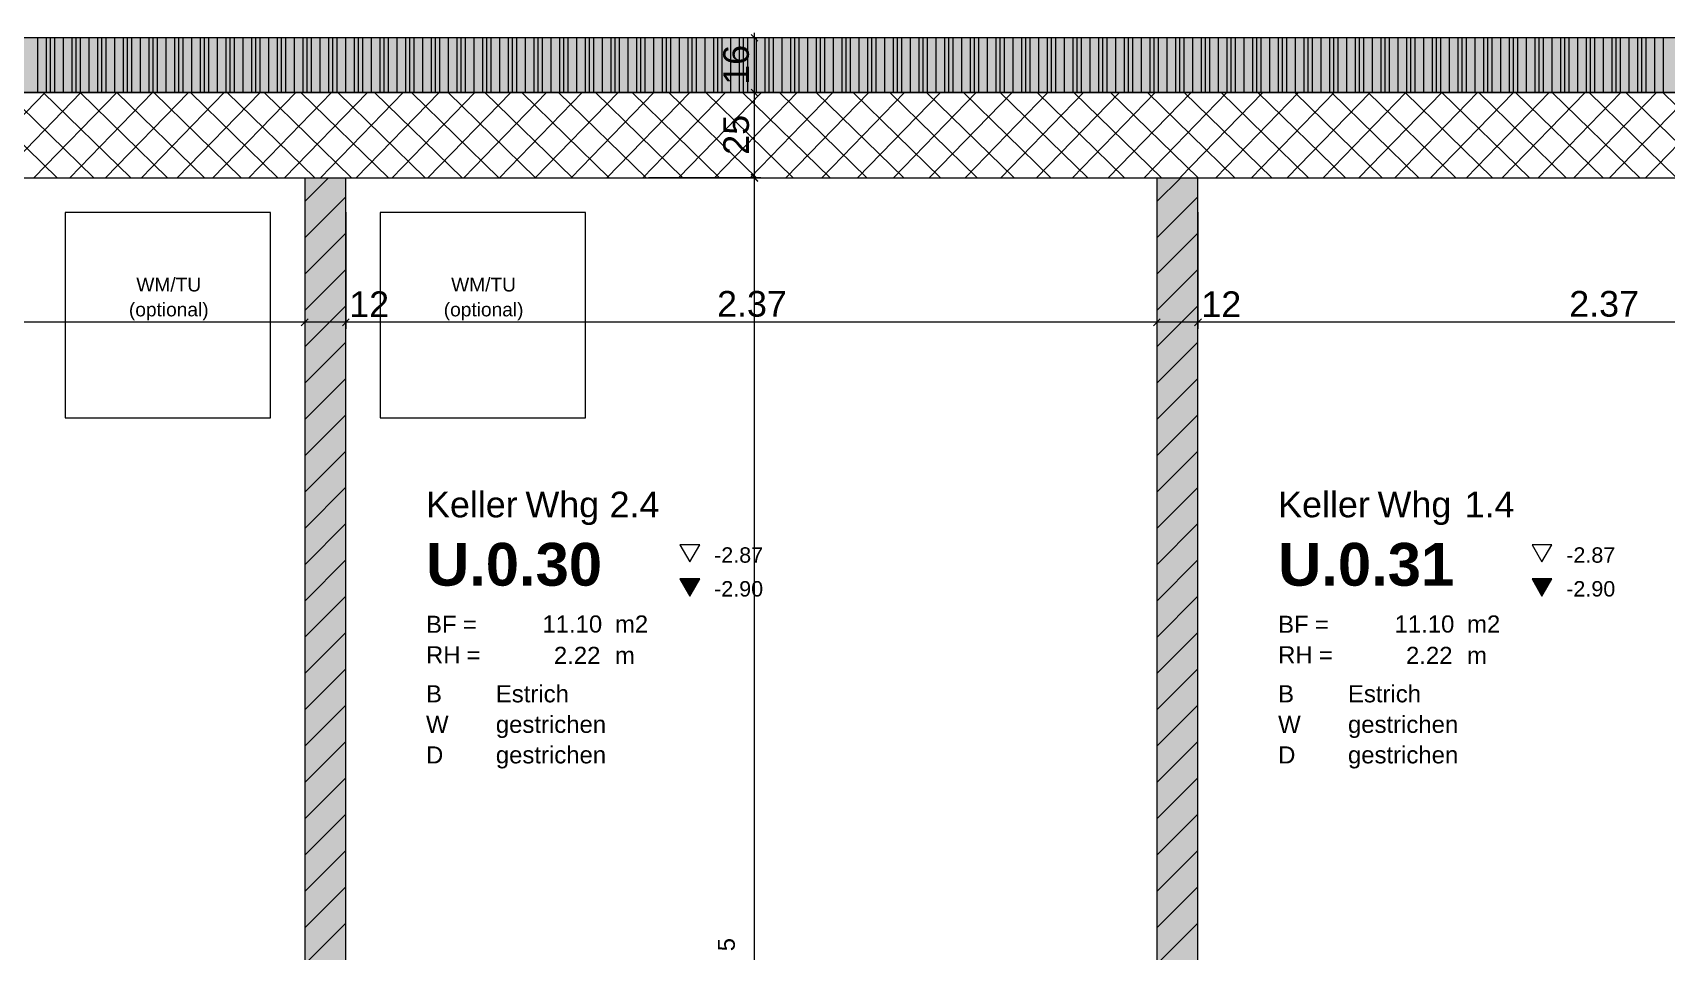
# Model space of a CAD drawing. Extents: x 0 to 1189, y 0 to 841.
# Drawn here: x 556 to 651.5, y 683.2 to 736.9 of the extents above; entities that cross this region are included whole.
import ezdxf
from ezdxf.lldxf.tags import DXFTag

# ---------------------------------------------------------------- set-up
doc = ezdxf.new("R2010")
doc.units = 0
doc.layers.get('0').update_dxf_attribs({"lineweight": 35})
for name, color, linetype, lineweight in [('211.5 Stahlbeton Kontur', 7, 'Continuous', 25), ('211.5 Stahlbeton Schraffur', 7, 'Continuous', 25), ('211.6 Mauerwerk Kontur', 7, 'Continuous', 25), ('225.2 Dämmung Aussen', 7, 'Continuous', 25), ('252.0 Spez. Sanitärapparate', 7, 'Continuous', 25), ('255 Plangrafiken', 7, 'Continuous', 25), ('Bemassung', 7, 'Continuous', 25), ('Raumstempel', 7, 'Continuous', 25)]:
    doc.layers.add(name, color=color, linetype=linetype, lineweight=lineweight)
doc.styles.get("Standard").update_dxf_attribs({"font": 'arial.ttf'})
tags = doc.linetypes.add('Strich 2_1mm', pattern=[0.15, 0.1, -0.05]).pattern_tags.tags
tags[6:7] = [DXFTag(74, 4), DXFTag(75, 0), DXFTag(340, '0'), DXFTag(46, 1.0), DXFTag(50, 0.0), DXFTag(44, 0.0), DXFTag(45, 0.0)]
tags[4:5] = [DXFTag(74, 4), DXFTag(75, 0), DXFTag(340, '0'), DXFTag(46, 1.0), DXFTag(50, 0.0), DXFTag(44, 0.0), DXFTag(45, 0.0)]
tags = doc.linetypes.add('Wipeout_Contour', pattern=[1, 0, -1]).pattern_tags.tags
tags[6:7] = [DXFTag(74, 4), DXFTag(75, 0), DXFTag(340, '0'), DXFTag(46, 1.0), DXFTag(50, 0.0), DXFTag(44, 0.0), DXFTag(45, 0.0)]
tags[4:5] = [DXFTag(74, 4), DXFTag(75, 0), DXFTag(340, '0'), DXFTag(46, 1.0), DXFTag(50, 0.0), DXFTag(44, 0.0), DXFTag(45, 0.0)]

# ---------------------------------------------------------------- blocks, each defined once
blk = doc.blocks.new('Referenz-A0SO6TOG06', base_point=(4.401, 96.704))
at = {"layer": '211.5 Stahlbeton Kontur', "color": 0, "lineweight": 18}
for p, q in [((865.845, 733.42), (54.045, 733.42)), ((54.045, 728.445), (865.845, 728.445))]:
    blk.add_line(p, q, dxfattribs=at)
at = {"layer": '211.5 Stahlbeton Schraffur', "color": 0, "lineweight": 13}
for p, q in [((551.934, 728.445), (556.775, 733.42)), ((557.476, 728.445), (552.363, 733.42)), ((554.027, 728.445), (558.867, 733.42)), ((559.627, 728.445), (554.514, 733.42)), ((556.12, 728.445), (560.96, 733.42)), ((561.778, 728.445), (556.665, 733.42)), ((558.212, 728.445), (563.053, 733.42)), ((563.929, 728.445), (558.816, 733.42)), ((560.305, 728.445), (565.146, 733.42)), ((566.08, 728.445), (560.967, 733.42)), ((562.398, 728.445), (567.239, 733.42)), ((568.231, 728.445), (563.118, 733.42)), ((564.491, 728.445), (569.332, 733.42)), ((570.382, 728.445), (565.269, 733.42)), ((566.584, 728.445), (571.424, 733.42)), ((572.533, 728.445), (567.42, 733.42)), ((568.677, 728.445), (573.517, 733.42)), ((574.684, 728.445), (569.571, 733.42)), ((570.769, 728.445), (575.61, 733.42)), ((576.835, 728.445), (571.722, 733.42)), ((572.862, 728.445), (577.703, 733.42)), ((578.986, 728.445), (573.873, 733.42)), ((574.955, 728.445), (579.796, 733.42)), ((581.137, 728.445), (576.024, 733.42)), ((577.048, 728.445), (581.888, 733.42)), ((583.288, 728.445), (578.175, 733.42)), ((579.141, 728.445), (583.981, 733.42)), ((585.439, 728.445), (580.326, 733.42)), ((581.234, 728.445), (586.074, 733.42)), ((587.59, 728.445), (582.477, 733.42)), ((583.326, 728.445), (588.167, 733.42)), ((589.741, 728.445), (584.628, 733.42)), ((585.419, 728.445), (590.26, 733.42)), ((591.892, 728.445), (586.779, 733.42)), ((587.512, 728.445), (592.353, 733.42)), ((594.043, 728.445), (588.93, 733.42)), ((589.605, 728.445), (594.445, 733.42)), ((596.194, 728.445), (591.081, 733.42)), ((591.698, 728.445), (596.538, 733.42)), ((598.345, 728.445), (593.232, 733.42)), ((593.791, 728.445), (598.631, 733.42)), ((600.496, 728.445), (595.383, 733.42)), ((595.883, 728.445), (600.724, 733.42)), ((602.647, 728.445), (597.534, 733.42)), ((597.976, 728.445), (602.817, 733.42)), ((604.798, 728.445), (599.685, 733.42)), ((600.069, 728.445), (604.91, 733.42)), ((606.949, 728.445), (601.836, 733.42)), ((602.162, 728.445), (607.002, 733.42)), ((609.1, 728.445), (603.987, 733.42)), ((604.255, 728.445), (609.095, 733.42)), ((611.251, 728.445), (606.138, 733.42)), ((606.348, 728.445), (611.188, 733.42)), ((613.402, 728.445), (608.289, 733.42)), ((608.44, 728.445), (613.281, 733.42)), ((615.553, 728.445), (610.44, 733.42)), ((610.533, 728.445), (615.374, 733.42)), ((617.704, 728.445), (612.591, 733.42)), ((612.626, 728.445), (617.467, 733.42)), ((614.719, 728.445), (619.559, 733.42)), ((619.855, 728.445), (614.742, 733.42)), ((616.812, 728.445), (621.652, 733.42)), ((622.006, 728.445), (616.893, 733.42)), ((618.905, 728.445), (623.745, 733.42)), ((624.157, 728.445), (619.044, 733.42)), ((620.997, 728.445), (625.838, 733.42)), ((626.308, 728.445), (621.195, 733.42)), ((623.09, 728.445), (627.931, 733.42)), ((628.459, 728.445), (623.346, 733.42)), ((625.183, 728.445), (630.024, 733.42)), ((630.61, 728.445), (625.497, 733.42)), ((627.276, 728.445), (632.116, 733.42)), ((632.761, 728.445), (627.648, 733.42)), ((629.369, 728.445), (634.209, 733.42)), ((634.912, 728.445), (629.799, 733.42)), ((631.462, 728.445), (636.302, 733.42)), ((637.063, 728.445), (631.95, 733.42)), ((633.554, 728.445), (638.395, 733.42)), ((639.214, 728.445), (634.101, 733.42)), ((635.647, 728.445), (640.488, 733.42)), ((641.365, 728.445), (636.252, 733.42)), ((637.74, 728.445), (642.581, 733.42)), ((643.516, 728.445), (638.403, 733.42)), ((639.833, 728.445), (644.673, 733.42)), ((645.667, 728.445), (640.554, 733.42)), ((641.926, 728.445), (646.766, 733.42)), ((647.818, 728.445), (642.705, 733.42)), ((644.019, 728.445), (648.859, 733.42)), ((649.969, 728.445), (644.856, 733.42)), ((646.111, 728.445), (650.952, 733.42)), ((652.12, 728.445), (647.007, 733.42)), ((648.204, 728.445), (653.045, 733.42)), ((654.271, 728.445), (649.158, 733.42)), ((650.297, 728.445), (655.138, 733.42)), ((656.422, 728.445), (651.309, 733.42))]:
    blk.add_line(p, q, dxfattribs=at)
at = {"layer": '211.6 Mauerwerk Kontur', "color": 0, "lineweight": 18}
for p, q in [((571.945, 728.429), (571.942, 634.729)), ((574.345, 728.429), (571.945, 728.429)), ((574.342, 634.729), (574.345, 728.429)), ((621.745, 728.427), (621.742, 634.727)), ((624.145, 728.427), (621.745, 728.427)), ((624.142, 634.727), (624.145, 728.427))]:
    blk.add_line(p, q, dxfattribs=at)
at = {"layer": '225.2 Dämmung Aussen', "color": 0, "linetype": 'Wipeout_Contour', "lineweight": 0, "ltscale": 37.755617}
for p, q in [((865.845, 736.62), (45.845, 736.62)), ((865.845, 736.62), (45.845, 736.62)), ((49.036, 733.42), (865.845, 733.42)), ((49.036, 733.42), (865.845, 733.42))]:
    blk.add_line(p, q, dxfattribs=at)
at = {"layer": '225.2 Dämmung Aussen', "color": 0, "lineweight": 13}
for p, q in [((865.845, 736.62), (45.845, 736.62)), ((556.345, 733.42), (556.345, 736.62)), ((556.345, 733.42), (556.345, 736.62)), ((556.845, 733.42), (556.845, 736.62)), ((557.095, 733.42), (557.095, 736.62)), ((557.345, 733.42), (557.345, 736.62)), ((557.845, 733.42), (557.845, 736.62)), ((557.845, 733.42), (557.845, 736.62)), ((558.345, 733.42), (558.345, 736.62)), ((558.595, 733.42), (558.595, 736.62)), ((558.845, 733.42), (558.845, 736.62)), ((559.345, 733.42), (559.345, 736.62)), ((559.345, 733.42), (559.345, 736.62)), ((559.845, 733.42), (559.845, 736.62)), ((560.095, 733.42), (560.095, 736.62)), ((560.345, 733.42), (560.345, 736.62)), ((560.845, 733.42), (560.845, 736.62)), ((560.845, 733.42), (560.845, 736.62)), ((561.345, 733.42), (561.345, 736.62)), ((561.595, 733.42), (561.595, 736.62)), ((561.845, 733.42), (561.845, 736.62)), ((562.345, 733.42), (562.345, 736.62)), ((562.345, 733.42), (562.345, 736.62)), ((562.845, 733.42), (562.845, 736.62)), ((563.095, 733.42), (563.095, 736.62)), ((563.345, 733.42), (563.345, 736.62)), ((563.845, 733.42), (563.845, 736.62)), ((563.845, 733.42), (563.845, 736.62)), ((564.345, 733.42), (564.345, 736.62)), ((564.595, 733.42), (564.595, 736.62)), ((564.845, 733.42), (564.845, 736.62)), ((565.345, 733.42), (565.345, 736.62)), ((565.345, 733.42), (565.345, 736.62)), ((565.845, 733.42), (565.845, 736.62)), ((566.095, 733.42), (566.095, 736.62)), ((566.345, 733.42), (566.345, 736.62)), ((566.845, 733.42), (566.845, 736.62)), ((566.845, 733.42), (566.845, 736.62)), ((567.345, 733.42), (567.345, 736.62)), ((567.595, 733.42), (567.595, 736.62)), ((567.845, 733.42), (567.845, 736.62)), ((568.345, 733.42), (568.345, 736.62)), ((568.345, 733.42), (568.345, 736.62)), ((568.845, 733.42), (568.845, 736.62)), ((569.095, 733.42), (569.095, 736.62)), ((569.345, 733.42), (569.345, 736.62)), ((569.845, 733.42), (569.845, 736.62)), ((569.845, 733.42), (569.845, 736.62)), ((570.345, 733.42), (570.345, 736.62)), ((570.595, 733.42), (570.595, 736.62)), ((570.845, 733.42), (570.845, 736.62)), ((571.345, 733.42), (571.345, 736.62)), ((571.345, 733.42), (571.345, 736.62)), ((571.845, 733.42), (571.845, 736.62)), ((572.095, 733.42), (572.095, 736.62)), ((572.345, 733.42), (572.345, 736.62)), ((572.845, 733.42), (572.845, 736.62)), ((572.845, 733.42), (572.845, 736.62)), ((573.345, 733.42), (573.345, 736.62)), ((573.595, 733.42), (573.595, 736.62)), ((573.845, 733.42), (573.845, 736.62)), ((574.345, 733.42), (574.345, 736.62)), ((574.345, 733.42), (574.345, 736.62)), ((574.845, 733.42), (574.845, 736.62)), ((575.095, 733.42), (575.095, 736.62)), ((575.345, 733.42), (575.345, 736.62)), ((575.845, 733.42), (575.845, 736.62)), ((575.845, 733.42), (575.845, 736.62)), ((576.345, 733.42), (576.345, 736.62)), ((576.595, 733.42), (576.595, 736.62)), ((576.845, 733.42), (576.845, 736.62)), ((577.345, 733.42), (577.345, 736.62)), ((577.345, 733.42), (577.345, 736.62)), ((577.845, 733.42), (577.845, 736.62)), ((578.095, 733.42), (578.095, 736.62)), ((578.345, 733.42), (578.345, 736.62)), ((578.845, 733.42), (578.845, 736.62)), ((578.845, 733.42), (578.845, 736.62)), ((579.345, 733.42), (579.345, 736.62)), ((579.595, 733.42), (579.595, 736.62)), ((579.845, 733.42), (579.845, 736.62)), ((580.345, 733.42), (580.345, 736.62)), ((580.345, 733.42), (580.345, 736.62)), ((580.845, 733.42), (580.845, 736.62)), ((581.095, 733.42), (581.095, 736.62)), ((581.345, 733.42), (581.345, 736.62)), ((581.845, 733.42), (581.845, 736.62)), ((581.845, 733.42), (581.845, 736.62)), ((582.345, 733.42), (582.345, 736.62)), ((582.595, 733.42), (582.595, 736.62)), ((582.845, 733.42), (582.845, 736.62)), ((583.345, 733.42), (583.345, 736.62)), ((583.345, 733.42), (583.345, 736.62)), ((583.845, 733.42), (583.845, 736.62)), ((584.095, 733.42), (584.095, 736.62)), ((584.345, 733.42), (584.345, 736.62)), ((584.845, 733.42), (584.845, 736.62)), ((584.845, 733.42), (584.845, 736.62)), ((585.345, 733.42), (585.345, 736.62)), ((585.595, 733.42), (585.595, 736.62)), ((585.845, 733.42), (585.845, 736.62)), ((586.345, 733.42), (586.345, 736.62)), ((586.345, 733.42), (586.345, 736.62)), ((586.845, 733.42), (586.845, 736.62)), ((587.095, 733.42), (587.095, 736.62)), ((587.345, 733.42), (587.345, 736.62)), ((587.845, 733.42), (587.845, 736.62)), ((587.845, 733.42), (587.845, 736.62)), ((588.345, 733.42), (588.345, 736.62)), ((588.595, 733.42), (588.595, 736.62)), ((588.845, 733.42), (588.845, 736.62)), ((589.345, 733.42), (589.345, 736.62)), ((589.345, 733.42), (589.345, 736.62)), ((589.845, 733.42), (589.845, 736.62)), ((590.095, 733.42), (590.095, 736.62)), ((590.345, 733.42), (590.345, 736.62)), ((590.845, 733.42), (590.845, 736.62)), ((590.845, 733.42), (590.845, 736.62)), ((591.345, 733.42), (591.345, 736.62)), ((591.595, 733.42), (591.595, 736.62)), ((591.845, 733.42), (591.845, 736.62)), ((592.345, 733.42), (592.345, 736.62)), ((592.345, 733.42), (592.345, 736.62)), ((592.845, 733.42), (592.845, 736.62)), ((593.095, 733.42), (593.095, 736.62)), ((593.345, 733.42), (593.345, 736.62)), ((593.845, 733.42), (593.845, 736.62)), ((593.845, 733.42), (593.845, 736.62)), ((594.345, 733.42), (594.345, 736.62)), ((594.595, 733.42), (594.595, 736.62)), ((594.845, 733.42), (594.845, 736.62)), ((595.345, 733.42), (595.345, 736.62)), ((595.345, 733.42), (595.345, 736.62)), ((595.845, 733.42), (595.845, 736.62)), ((596.095, 733.42), (596.095, 736.62)), ((596.345, 733.42), (596.345, 736.62)), ((596.845, 733.42), (596.845, 736.62)), ((596.845, 733.42), (596.845, 736.62)), ((597.345, 733.42), (597.345, 736.62)), ((597.595, 733.42), (597.595, 736.62)), ((597.845, 733.42), (597.845, 736.62)), ((598.345, 733.42), (598.345, 736.62)), ((598.345, 733.42), (598.345, 736.62)), ((598.845, 733.42), (598.845, 736.62)), ((599.095, 733.42), (599.095, 736.62)), ((599.345, 733.42), (599.345, 736.62)), ((599.845, 733.42), (599.845, 736.62)), ((599.845, 733.42), (599.845, 736.62)), ((600.345, 733.42), (600.345, 736.62)), ((600.595, 733.42), (600.595, 736.62)), ((600.845, 733.42), (600.845, 736.62)), ((601.345, 733.42), (601.345, 736.62)), ((601.345, 733.42), (601.345, 736.62)), ((601.845, 733.42), (601.845, 736.62)), ((602.095, 733.42), (602.095, 736.62)), ((602.345, 733.42), (602.345, 736.62)), ((602.845, 733.42), (602.845, 736.62)), ((602.845, 733.42), (602.845, 736.62)), ((603.345, 733.42), (603.345, 736.62)), ((603.595, 733.42), (603.595, 736.62)), ((603.845, 733.42), (603.845, 736.62)), ((604.345, 733.42), (604.345, 736.62)), ((604.345, 733.42), (604.345, 736.62)), ((604.845, 733.42), (604.845, 736.62)), ((605.095, 733.42), (605.095, 736.62)), ((605.345, 733.42), (605.345, 736.62)), ((605.845, 733.42), (605.845, 736.62)), ((605.845, 733.42), (605.845, 736.62)), ((606.345, 733.42), (606.345, 736.62)), ((606.595, 733.42), (606.595, 736.62)), ((606.845, 733.42), (606.845, 736.62)), ((607.345, 733.42), (607.345, 736.62)), ((607.345, 733.42), (607.345, 736.62)), ((607.845, 733.42), (607.845, 736.62)), ((608.095, 733.42), (608.095, 736.62)), ((608.345, 733.42), (608.345, 736.62)), ((608.845, 733.42), (608.845, 736.62)), ((608.845, 733.42), (608.845, 736.62)), ((609.345, 733.42), (609.345, 736.62)), ((609.595, 733.42), (609.595, 736.62)), ((609.845, 733.42), (609.845, 736.62)), ((610.345, 733.42), (610.345, 736.62)), ((610.345, 733.42), (610.345, 736.62)), ((610.845, 733.42), (610.845, 736.62)), ((611.095, 733.42), (611.095, 736.62)), ((611.345, 733.42), (611.345, 736.62)), ((611.845, 733.42), (611.845, 736.62)), ((611.845, 733.42), (611.845, 736.62)), ((612.345, 733.42), (612.345, 736.62)), ((612.595, 733.42), (612.595, 736.62)), ((612.845, 733.42), (612.845, 736.62)), ((613.345, 733.42), (613.345, 736.62)), ((613.345, 733.42), (613.345, 736.62)), ((613.845, 733.42), (613.845, 736.62)), ((614.095, 733.42), (614.095, 736.62)), ((614.345, 733.42), (614.345, 736.62)), ((614.845, 733.42), (614.845, 736.62)), ((614.845, 733.42), (614.845, 736.62)), ((615.345, 733.42), (615.345, 736.62)), ((615.595, 733.42), (615.595, 736.62)), ((615.845, 733.42), (615.845, 736.62)), ((616.345, 733.42), (616.345, 736.62)), ((616.345, 733.42), (616.345, 736.62)), ((616.845, 733.42), (616.845, 736.62)), ((617.095, 733.42), (617.095, 736.62)), ((617.345, 733.42), (617.345, 736.62)), ((617.845, 733.42), (617.845, 736.62)), ((617.845, 733.42), (617.845, 736.62)), ((618.345, 733.42), (618.345, 736.62)), ((618.595, 733.42), (618.595, 736.62)), ((618.845, 733.42), (618.845, 736.62)), ((619.345, 733.42), (619.345, 736.62)), ((619.345, 733.42), (619.345, 736.62)), ((619.845, 733.42), (619.845, 736.62)), ((620.095, 733.42), (620.095, 736.62)), ((620.345, 733.42), (620.345, 736.62)), ((620.845, 733.42), (620.845, 736.62)), ((620.845, 733.42), (620.845, 736.62)), ((621.345, 733.42), (621.345, 736.62)), ((621.595, 733.42), (621.595, 736.62)), ((621.845, 733.42), (621.845, 736.62)), ((622.345, 733.42), (622.345, 736.62)), ((622.345, 733.42), (622.345, 736.62)), ((622.845, 733.42), (622.845, 736.62)), ((623.095, 733.42), (623.095, 736.62)), ((623.345, 733.42), (623.345, 736.62)), ((623.845, 733.42), (623.845, 736.62)), ((623.845, 733.42), (623.845, 736.62)), ((624.345, 733.42), (624.345, 736.62)), ((624.595, 733.42), (624.595, 736.62)), ((624.845, 733.42), (624.845, 736.62)), ((625.345, 733.42), (625.345, 736.62)), ((625.345, 733.42), (625.345, 736.62)), ((625.845, 733.42), (625.845, 736.62)), ((626.095, 733.42), (626.095, 736.62)), ((626.345, 733.42), (626.345, 736.62)), ((626.845, 733.42), (626.845, 736.62)), ((626.845, 733.42), (626.845, 736.62)), ((627.345, 733.42), (627.345, 736.62)), ((627.595, 733.42), (627.595, 736.62)), ((627.845, 733.42), (627.845, 736.62)), ((628.345, 733.42), (628.345, 736.62)), ((628.345, 733.42), (628.345, 736.62)), ((628.845, 733.42), (628.845, 736.62)), ((629.095, 733.42), (629.095, 736.62)), ((629.345, 733.42), (629.345, 736.62)), ((629.845, 733.42), (629.845, 736.62)), ((629.845, 733.42), (629.845, 736.62)), ((630.345, 733.42), (630.345, 736.62)), ((630.595, 733.42), (630.595, 736.62)), ((630.845, 733.42), (630.845, 736.62)), ((631.345, 733.42), (631.345, 736.62)), ((631.345, 733.42), (631.345, 736.62)), ((631.845, 733.42), (631.845, 736.62)), ((632.095, 733.42), (632.095, 736.62)), ((632.345, 733.42), (632.345, 736.62)), ((632.845, 733.42), (632.845, 736.62)), ((632.845, 733.42), (632.845, 736.62)), ((633.345, 733.42), (633.345, 736.62)), ((633.595, 733.42), (633.595, 736.62)), ((633.845, 733.42), (633.845, 736.62)), ((634.345, 733.42), (634.345, 736.62)), ((634.345, 733.42), (634.345, 736.62)), ((634.845, 733.42), (634.845, 736.62)), ((635.095, 733.42), (635.095, 736.62)), ((635.345, 733.42), (635.345, 736.62)), ((635.845, 733.42), (635.845, 736.62)), ((635.845, 733.42), (635.845, 736.62)), ((636.345, 733.42), (636.345, 736.62)), ((636.595, 733.42), (636.595, 736.62)), ((636.845, 733.42), (636.845, 736.62)), ((637.345, 733.42), (637.345, 736.62)), ((637.345, 733.42), (637.345, 736.62)), ((637.845, 733.42), (637.845, 736.62)), ((638.095, 733.42), (638.095, 736.62)), ((638.345, 733.42), (638.345, 736.62)), ((638.845, 733.42), (638.845, 736.62)), ((638.845, 733.42), (638.845, 736.62)), ((639.345, 733.42), (639.345, 736.62)), ((639.595, 733.42), (639.595, 736.62)), ((639.845, 733.42), (639.845, 736.62)), ((640.345, 733.42), (640.345, 736.62)), ((640.345, 733.42), (640.345, 736.62)), ((640.845, 733.42), (640.845, 736.62)), ((641.095, 733.42), (641.095, 736.62)), ((641.345, 733.42), (641.345, 736.62)), ((641.845, 733.42), (641.845, 736.62)), ((641.845, 733.42), (641.845, 736.62)), ((642.345, 733.42), (642.345, 736.62)), ((642.595, 733.42), (642.595, 736.62)), ((642.845, 733.42), (642.845, 736.62)), ((643.345, 733.42), (643.345, 736.62)), ((643.345, 733.42), (643.345, 736.62)), ((643.845, 733.42), (643.845, 736.62)), ((644.095, 733.42), (644.095, 736.62)), ((644.345, 733.42), (644.345, 736.62)), ((644.845, 733.42), (644.845, 736.62)), ((644.845, 733.42), (644.845, 736.62)), ((645.345, 733.42), (645.345, 736.62)), ((645.595, 733.42), (645.595, 736.62)), ((645.845, 733.42), (645.845, 736.62)), ((646.345, 733.42), (646.345, 736.62)), ((646.345, 733.42), (646.345, 736.62)), ((646.845, 733.42), (646.845, 736.62)), ((647.095, 733.42), (647.095, 736.62)), ((647.345, 733.42), (647.345, 736.62)), ((647.845, 733.42), (647.845, 736.62)), ((647.845, 733.42), (647.845, 736.62)), ((648.345, 733.42), (648.345, 736.62)), ((648.595, 733.42), (648.595, 736.62)), ((648.845, 733.42), (648.845, 736.62)), ((649.345, 733.42), (649.345, 736.62)), ((649.345, 733.42), (649.345, 736.62)), ((649.845, 733.42), (649.845, 736.62)), ((650.095, 733.42), (650.095, 736.62)), ((650.345, 733.42), (650.345, 736.62)), ((650.845, 733.42), (650.845, 736.62)), ((650.845, 733.42), (650.845, 736.62)), ((651.345, 733.42), (651.345, 736.62)), ((45.845, 733.42), (865.845, 733.42))]:
    blk.add_line(p, q, dxfattribs=at)
at = {"layer": '225.2 Dämmung Aussen', "color": 7, "linetype": 'Wipeout_Contour', "lineweight": 0, "ltscale": 37.755617, "true_color": 0xffffff}
for points in [[(45.845, 733.42), (865.845, 733.42), (45.845, 736.62)], [(865.845, 733.42), (45.845, 736.62), (865.845, 736.62)], [(45.845, 733.42), (865.845, 733.42), (45.845, 736.62)], [(865.845, 733.42), (45.845, 736.62), (865.845, 736.62)]]:
    blk.add_solid(points, dxfattribs=at)
at = {"layer": '252.0 Spez. Sanitärapparate', "color": 0, "linetype": 'Strich 2_1mm', "lineweight": 13, "ltscale": 0.13}
for p, q in [((557.945, 726.422), (557.945, 714.422)), ((569.945, 726.422), (557.945, 726.422)), ((569.945, 714.422), (569.945, 726.422)), ((576.345, 726.422), (576.345, 714.422)), ((588.345, 726.422), (576.345, 726.422)), ((588.345, 714.422), (588.345, 726.422)), ((557.945, 714.422), (569.945, 714.422)), ((576.345, 714.422), (588.345, 714.422))]:
    blk.add_line(p, q, dxfattribs=at)
at = {"layer": '255 Plangrafiken', "color": 0, "linetype": 'Wipeout_Contour', "lineweight": 0, "ltscale": 31.244346}
for p, q in [((571.945, 728.429), (571.942, 634.729)), ((574.345, 728.429), (571.945, 728.429)), ((574.342, 634.729), (574.345, 728.429))]:
    blk.add_line(p, q, dxfattribs=at)
at = {"layer": '255 Plangrafiken', "color": 0, "lineweight": 13}
for p, q in [((571.945, 727.049), (573.324, 728.429)), ((621.745, 727.048), (623.124, 728.427)), ((571.945, 724.928), (574.345, 727.328)), ((621.745, 724.926), (624.145, 727.326)), ((571.945, 722.806), (574.345, 725.207)), ((621.745, 722.805), (624.145, 725.205)), ((571.945, 720.685), (574.345, 723.085)), ((621.745, 720.684), (624.145, 723.084)), ((571.944, 718.564), (574.345, 720.964)), ((621.744, 718.562), (624.145, 720.962)), ((571.944, 716.442), (574.344, 718.842)), ((621.744, 716.441), (624.144, 718.841)), ((571.944, 714.321), (574.344, 716.721)), ((621.744, 714.319), (624.144, 716.719)), ((571.944, 712.2), (574.344, 714.6)), ((621.744, 712.198), (624.144, 714.598)), ((571.944, 710.078), (574.344, 712.478)), ((621.744, 710.077), (624.144, 712.477)), ((571.944, 707.957), (574.344, 710.357)), ((621.744, 707.955), (624.144, 710.355)), ((571.944, 705.835), (574.344, 708.235)), ((621.744, 705.834), (624.144, 708.234)), ((571.944, 703.714), (574.344, 706.114)), ((621.744, 703.712), (624.144, 706.113)), ((571.944, 701.593), (574.344, 703.993)), ((621.744, 701.591), (624.144, 703.991)), ((571.944, 699.471), (574.344, 701.871)), ((621.744, 699.47), (624.144, 701.87)), ((571.944, 697.35), (574.344, 699.75)), ((621.744, 697.348), (624.144, 699.748)), ((571.944, 695.228), (574.344, 697.629)), ((621.744, 695.227), (624.144, 697.627)), ((571.944, 693.107), (574.344, 695.507)), ((621.744, 693.106), (624.144, 695.506)), ((571.944, 690.986), (574.344, 693.386)), ((621.744, 690.984), (624.144, 693.384)), ((571.944, 688.864), (574.344, 691.264)), ((621.744, 688.863), (624.144, 691.263)), ((571.943, 686.743), (574.344, 689.143)), ((621.743, 686.741), (624.144, 689.141)), ((571.943, 684.622), (574.343, 687.022)), ((621.743, 684.62), (624.143, 687.02)), ((571.943, 682.5), (574.343, 684.9)), ((621.743, 682.499), (624.143, 684.899))]:
    blk.add_line(p, q, dxfattribs=at)
at = {"layer": '255 Plangrafiken', "color": 0, "linetype": 'Wipeout_Contour', "lineweight": 0, "ltscale": 32.149691}
for p, q in [((621.745, 728.427), (621.742, 634.727)), ((624.145, 728.427), (621.745, 728.427)), ((624.142, 634.727), (624.145, 728.427))]:
    blk.add_line(p, q, dxfattribs=at)
at = {"layer": '255 Plangrafiken', "color": 7, "linetype": 'Wipeout_Contour', "lineweight": 0, "ltscale": 31.244346, "true_color": 0xffffff}
for points in [[(574.342, 634.729), (571.942, 634.729), (574.345, 728.429)], [(571.942, 634.729), (574.345, 728.429), (571.945, 728.429)], [(574.345, 728.429), (571.945, 728.429), (571.945, 728.429)]]:
    blk.add_solid(points, dxfattribs=at)
at = {"layer": '255 Plangrafiken', "color": 7, "linetype": 'Wipeout_Contour', "lineweight": 0, "ltscale": 32.149691, "true_color": 0xffffff}
for points in [[(624.142, 634.727), (621.742, 634.727), (624.145, 728.427)], [(621.742, 634.727), (624.145, 728.427), (621.745, 728.427)], [(624.145, 728.427), (621.745, 728.427), (621.745, 728.427)]]:
    blk.add_solid(points, dxfattribs=at)
at = {"layer": 'Bemassung', "color": 0, "lineweight": 13}
for p, q in [((598.605, 736.62), (583.845, 736.62)), ((598.43, 736.42), (598.03, 736.82)), ((598.23, 736.62), (598.23, 736.92)), ((598.23, 733.42), (598.23, 736.62)), ((598.605, 733.42), (592.045, 733.42)), ((598.605, 733.42), (592.045, 733.42)), ((598.43, 733.22), (598.03, 733.62)), ((598.03, 733.62), (598.43, 733.22)), ((598.23, 733.42), (598.23, 733.72)), ((598.23, 728.445), (598.23, 733.42)), ((598.23, 733.12), (598.23, 733.42)), ((598.03, 728.645), (598.43, 728.245)), ((598.43, 728.227), (598.03, 728.627)), ((598.23, 728.427), (598.23, 728.727)), ((598.605, 728.445), (592.045, 728.445)), ((619.745, 728.427), (597.855, 728.427)), ((598.23, 728.145), (598.23, 728.445)), ((598.23, 634.727), (598.23, 728.427)), ((571.945, 726.429), (571.945, 719.626)), ((571.945, 726.429), (571.945, 719.626)), ((574.345, 726.429), (574.345, 719.626)), ((574.345, 726.429), (574.345, 719.626)), ((621.745, 726.427), (621.745, 719.626)), ((621.745, 726.427), (621.745, 719.625)), ((624.145, 726.427), (624.145, 719.626)), ((624.145, 726.427), (624.145, 719.625)), ((571.945, 720.001), (509.045, 720.001)), ((571.945, 720.001), (571.645, 720.001)), ((571.745, 719.801), (572.145, 720.201)), ((572.145, 720.201), (571.745, 719.801)), ((572.245, 720.001), (571.945, 720.001)), ((574.345, 720.001), (571.945, 720.001)), ((574.345, 720.001), (574.045, 720.001)), ((574.545, 720.201), (574.145, 719.801)), ((574.145, 719.801), (574.545, 720.201)), ((621.745, 720.001), (574.345, 720.001)), ((574.645, 720.001), (574.345, 720.001)), ((621.745, 720), (621.445, 720)), ((621.545, 719.801), (621.945, 720.201)), ((621.945, 720.2), (621.545, 719.8)), ((622.045, 720.001), (621.745, 720.001)), ((624.145, 720), (621.745, 720)), ((624.145, 720.001), (623.845, 720.001)), ((624.345, 720.201), (623.945, 719.801)), ((623.945, 719.8), (624.345, 720.2)), ((671.545, 720.001), (624.145, 720.001)), ((624.445, 720), (624.145, 720))]:
    blk.add_line(p, q, dxfattribs=at)
at = {"layer": 'Raumstempel', "color": 0, "lineweight": 13}
for p, q in [((593.869, 707.001), (594.451, 705.993)), ((595.033, 707.001), (593.869, 707.001)), ((594.451, 705.993), (595.033, 707.001)), ((643.669, 707.001), (644.251, 705.993)), ((644.833, 707.001), (643.669, 707.001)), ((644.251, 705.993), (644.833, 707.001)), ((593.869, 705.001), (594.451, 703.993)), ((595.033, 705.001), (593.869, 705.001)), ((594.451, 703.993), (595.033, 705.001)), ((643.669, 705.001), (644.251, 703.993)), ((644.833, 705.001), (643.669, 705.001)), ((644.251, 703.993), (644.833, 705.001))]:
    blk.add_line(p, q, dxfattribs=at)
for points in [[(594.451, 703.993), (594.451, 705.001), (593.869, 705.001)], [(594.451, 703.993), (595.033, 705.001), (594.451, 705.001)], [(644.251, 703.993), (644.251, 705.001), (643.669, 705.001)], [(644.251, 703.993), (644.833, 705.001), (644.251, 705.001)]]:
    blk.add_solid(points, dxfattribs=at)
at = {"layer": '252.0 Spez. Sanitärapparate', "color": 0, "lineweight": 13, "char_height": 0.8, "attachment_point": 1}
for s, insert in [('{\\fArial;WM/TU}', (562.104, 722.598)), ('{\\fArial;WM/TU}', (580.504, 722.598)), ('{\\fArial;(optional)}', (561.67, 721.145)), ('{\\fArial;(optional)}', (580.07, 721.145))]:
    blk.add_mtext(s, dxfattribs=dict(at, insert=insert))
at = {"layer": 'Bemassung', "color": 0, "linetype": 'Continuous', "lineweight": 13, "ltscale": 0.13, "attachment_point": 1, "rotation": 90}
for s, insert, char_height in [('{\\fArial;16}', (596.401, 733.876), 1.5), ('{\\fArial;25}', (596.403, 729.788), 1.5), ('{\\fArial;5}', (596.091, 683.251), 0.99)]:
    blk.add_mtext(s, dxfattribs=dict(at, insert=insert, char_height=char_height))
at = {"layer": 'Bemassung', "color": 0, "linetype": 'Continuous', "lineweight": 13, "ltscale": 0.13, "char_height": 1.5, "attachment_point": 1}
for s, insert in [('{\\fArial;12}', (574.545, 721.805)), ('{\\fArial;2.37}', (596.043, 721.828)), ('{\\fArial;12}', (624.345, 721.805)), ('{\\fArial;2.37}', (645.843, 721.828))]:
    blk.add_mtext(s, dxfattribs=dict(at, insert=insert))
at = {"layer": 'Raumstempel', "color": 0, "lineweight": 13, "attachment_point": 1}
for s, insert, char_height in [('{\\fArial;Keller}', (579.033, 710.102), 1.5), ('{\\fArial;Whg}', (584.844, 710.102), 1.5), ('{\\fArial;2.4}', (589.763, 710.102), 1.5), ('{\\fArial;Keller}', (628.833, 710.104), 1.5), ('{\\fArial;Whg}', (634.644, 710.104), 1.5), ('{\\fArial;1.4}', (639.734, 710.104), 1.5), ('{\\fArial|b1|i0;U.0.30}', (579.033, 707.11), 2.5), ('{\\fArial;-2.87}', (595.869, 706.851), 0.9), ('{\\fArial|b1|i0;U.0.31}', (628.833, 707.108), 2.5), ('{\\fArial;-2.87}', (645.669, 706.851), 0.9), ('{\\fArial;-2.90}', (595.869, 704.877), 0.9), ('{\\fArial;-2.90}', (645.669, 704.877), 0.9), ('{\\fArial;BF}', (579.033, 702.855), 1), ('{\\fArial;11.10}', (585.835, 702.872), 1), ('{\\fArial;m2}', (590.073, 702.871), 1), ('{\\fArial;BF}', (628.833, 702.855), 1), ('{\\fArial;11.10}', (635.635, 702.872), 1), ('{\\fArial;m2}', (639.873, 702.871), 1), ('{\\fArial;=}', (581.179, 702.855), 1), ('{\\fArial;=}', (630.979, 702.855), 1), ('{\\fArial;RH}', (579.033, 701.069), 1), ('{\\fArial;=}', (581.404, 701.069), 1), ('{\\fArial;2.22}', (586.506, 701.037), 1), ('{\\fArial;m}', (590.073, 701.035), 1), ('{\\fArial;RH}', (628.833, 701.069), 1), ('{\\fArial;=}', (631.204, 701.069), 1), ('{\\fArial;2.22}', (636.306, 701.037), 1), ('{\\fArial;m}', (639.873, 701.035), 1), ('{\\fArial;B}', (579.033, 698.792), 1), ('{\\fArial;Estrich}', (583.113, 698.793), 1), ('{\\fArial;B}', (628.833, 698.792), 1), ('{\\fArial;Estrich}', (632.913, 698.793), 1), ('{\\fArial;W}', (579.033, 697.006), 1), ('{\\fArial;gestrichen}', (583.113, 697.009), 1), ('{\\fArial;W}', (628.833, 697.006), 1), ('{\\fArial;gestrichen}', (632.913, 697.009), 1), ('{\\fArial;D}', (579.033, 695.22), 1), ('{\\fArial;gestrichen}', (583.113, 695.226), 1), ('{\\fArial;D}', (628.833, 695.22), 1), ('{\\fArial;gestrichen}', (632.913, 695.226), 1)]:
    blk.add_mtext(s, dxfattribs=dict(at, insert=insert, char_height=char_height))

msp = doc.modelspace()

# ---------------------------------------------------------------- block references
at = {"color": 8, "lineweight": 25, "ltscale": 0.25, "true_color": 0x808080}
msp.add_blockref('Referenz-A0SO6TOG06', (4.401, 96.704), dxfattribs=at)

doc.saveas('drawing.dxf')
